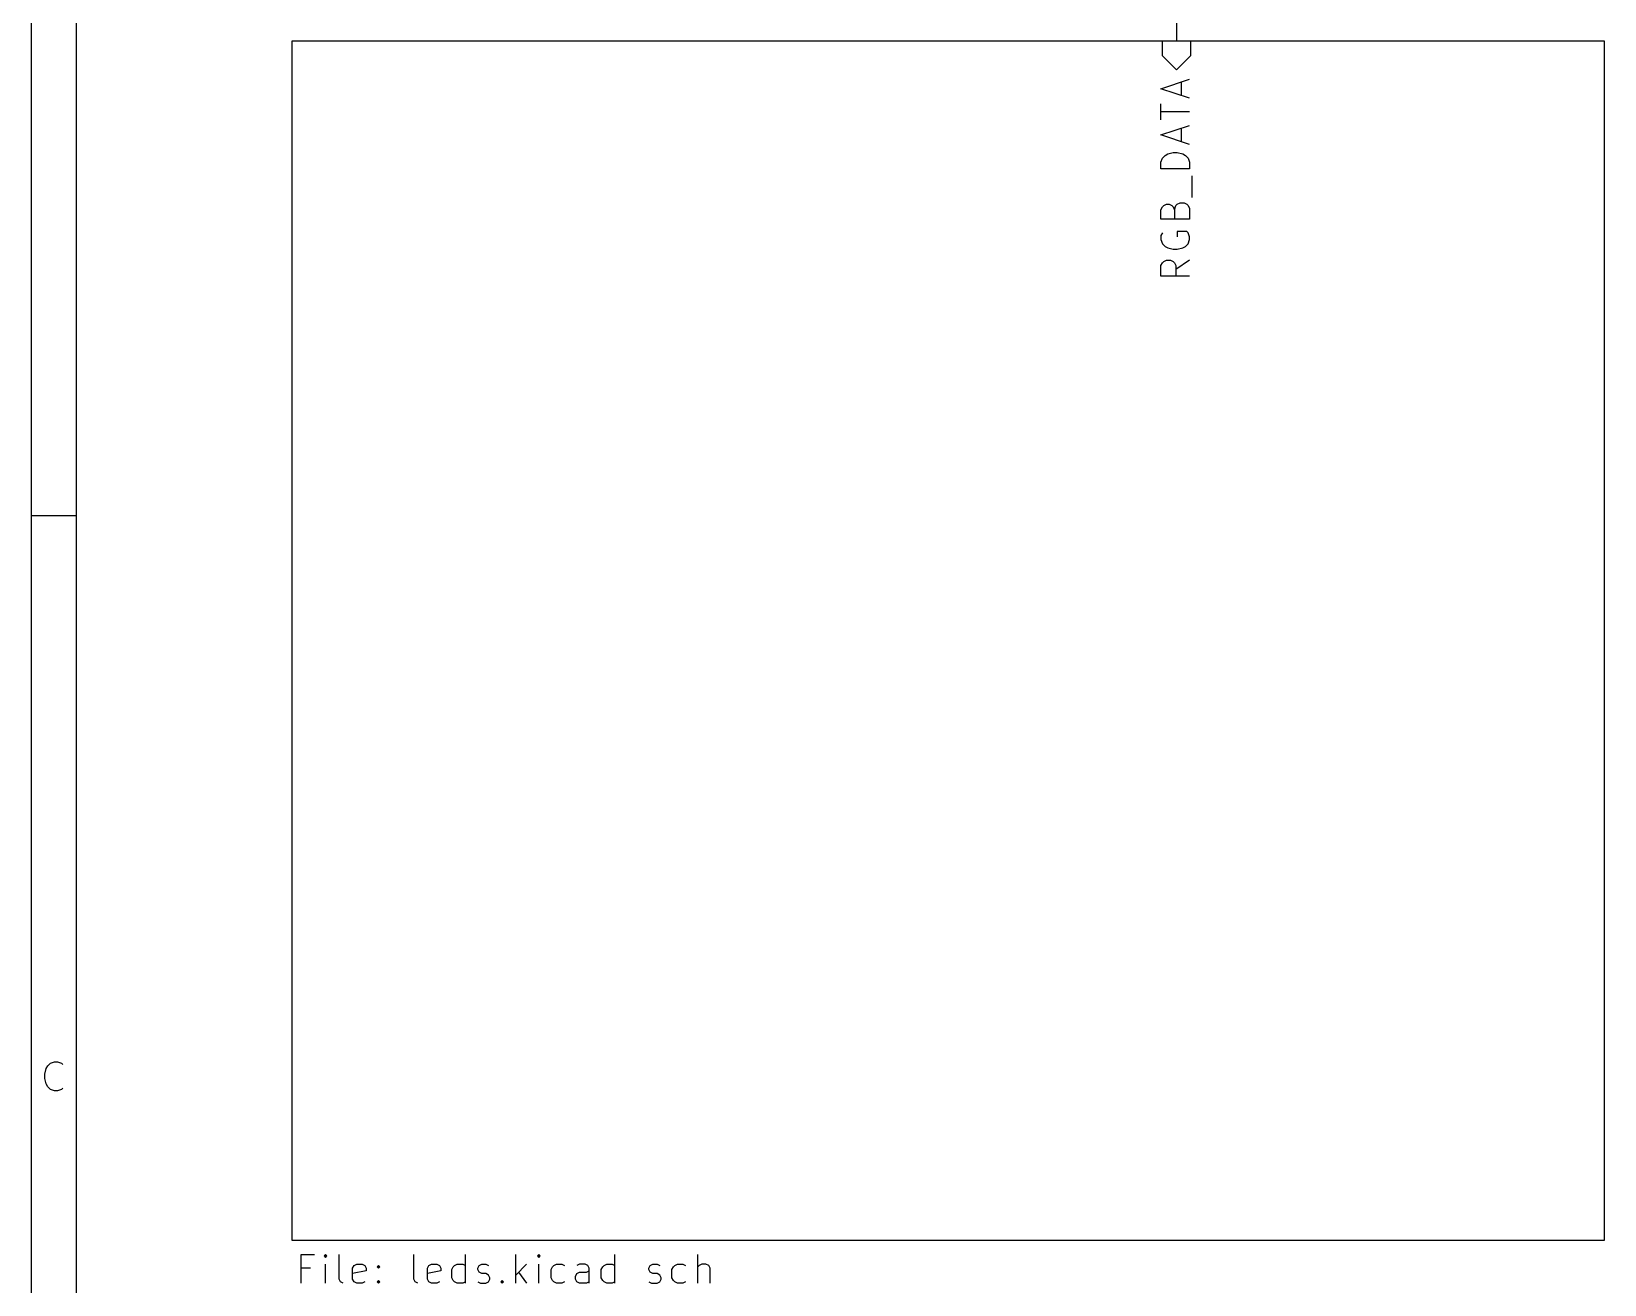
# Model space of a CAD drawing. Header units: millimetres. Extents: x 10 to 287, y -200 to -10.
# Drawn here: x 10 to 80, y -144.2 to -88.5 of the extents above; entities that cross this region are included whole.
import ezdxf

# ---------------------------------------------------------------- set-up
doc = ezdxf.new("R2010")
doc.units = ezdxf.units.MM
for name, color, linetype in [('GREENSIXTYFIVE', 129, 'CONTINUOUS'), ('LIGHTGREEN', 92, 'CONTINUOUS'), ('RED', 14, 'CONTINUOUS'), ('YELLOWTHREE', 44, 'CONTINUOUS')]:
    doc.layers.add(name, color=color, linetype=linetype)

msp = doc.modelspace()

# ---------------------------------------------------------------- linework, layer by layer
at = {"layer": 'GREENSIXTYFIVE', "linetype": 'CONTINUOUS'}
for p, q in [((61.595, -88.9), (60.325, -88.9)), ((60.325, -88.9), (60.325, -89.535)), ((61.595, -89.535), (61.595, -88.9)), ((60.325, -89.535), (60.96, -90.17)), ((60.96, -90.17), (61.595, -89.535)), ((60.2692, -91.0092), (61.5392, -90.5858)), ((61.5392, -91.4325), (60.2692, -91.0092)), ((61.1764, -91.3115), (61.1764, -90.7068)), ((60.2692, -92.4001), (60.2692, -91.6744)), ((61.5392, -92.0372), (60.2692, -92.0372)), ((60.2692, -93.0654), (61.5392, -92.642)), ((61.5392, -93.4887), (60.2692, -93.0654)), ((61.1764, -93.3677), (61.1764, -92.763)), ((60.2692, -94.2749), (60.3297, -94.0935)), ((60.2692, -94.5773), (60.2692, -94.2749)), ((60.3297, -94.0935), (60.4507, -93.9725)), ((60.4507, -93.9725), (60.5716, -93.912)), ((60.5716, -93.912), (60.8135, -93.8516)), ((60.8135, -93.8516), (60.9949, -93.8516)), ((60.9949, -93.8516), (61.2368, -93.912)), ((61.2368, -93.912), (61.3578, -93.9725)), ((61.3578, -93.9725), (61.4788, -94.0935)), ((61.4788, -94.0935), (61.5392, -94.2749)), ((61.5392, -94.2749), (61.5392, -94.5773)), ((61.5392, -94.5773), (60.2692, -94.5773)), ((61.6602, -95.8473), (61.6602, -94.8796)), ((60.2692, -96.3915), (60.3297, -96.2706)), ((60.2692, -96.8149), (60.2692, -96.3915)), ((60.3297, -96.2706), (60.3902, -96.2101)), ((60.3902, -96.2101), (60.5111, -96.1496)), ((60.5111, -96.1496), (60.6321, -96.1496)), ((60.6321, -96.1496), (60.753, -96.2101)), ((60.753, -96.2101), (60.8135, -96.2706)), ((60.8135, -96.2706), (60.874, -96.3915)), ((60.874, -96.3915), (60.9345, -96.2101)), ((60.874, -96.3915), (60.874, -96.8149)), ((60.9345, -96.2101), (60.9949, -96.1496)), ((60.9949, -96.1496), (61.1159, -96.0892)), ((61.1159, -96.0892), (61.2973, -96.0892)), ((61.2973, -96.0892), (61.4183, -96.1496)), ((61.4183, -96.1496), (61.4788, -96.2101)), ((61.4788, -96.2101), (61.5392, -96.3311)), ((61.5392, -96.3311), (61.5392, -96.8149)), ((61.5392, -96.8149), (60.2692, -96.8149)), ((60.3297, -97.4196), (60.2692, -97.5406)), ((60.2692, -97.5406), (60.2692, -97.722)), ((60.2692, -97.722), (60.3297, -97.9034)), ((60.3297, -97.9034), (60.4507, -98.0244)), ((61.4183, -97.3592), (60.9949, -97.3592)), ((60.9949, -97.3592), (60.9949, -97.6011)), ((61.3578, -98.0244), (61.4788, -97.9034)), ((61.4788, -97.4196), (61.4183, -97.3592)), ((61.5392, -97.6011), (61.4788, -97.4196)), ((61.4788, -97.9034), (61.5392, -97.722)), ((61.5392, -97.722), (61.5392, -97.6011)), ((60.3297, -98.7501), (60.3902, -98.6896)), ((60.3902, -98.6896), (60.5111, -98.6292)), ((60.4507, -98.0244), (60.5716, -98.0849)), ((60.5111, -98.6292), (60.6926, -98.6292)), ((60.5716, -98.0849), (60.8135, -98.1453)), ((60.6926, -98.6292), (60.8135, -98.6896)), ((60.8135, -98.1453), (60.9949, -98.1453)), ((60.8135, -98.6896), (60.874, -98.7501)), ((61.5392, -98.6292), (60.9345, -99.0525)), ((60.9949, -98.1453), (61.2368, -98.0849)), ((61.2368, -98.0849), (61.3578, -98.0244)), ((60.2692, -98.8711), (60.3297, -98.7501)), ((60.2692, -99.3549), (60.2692, -98.8711)), ((61.5392, -99.3549), (60.2692, -99.3549)), ((60.874, -98.7501), (60.9345, -98.8711)), ((60.9345, -98.8711), (60.9345, -99.3549))]:
    msp.add_line(p, q, dxfattribs=at)
at = {"layer": 'LIGHTGREEN', "linetype": 'CONTINUOUS'}
msp.add_line((60.96, -78.74), (60.96, -88.9), dxfattribs=at)
at = {"layer": 'RED', "linetype": 'CONTINUOUS'}
for p, q in [((10, -200.0072), (10, -10)), ((12, -198.0072), (12, -12)), ((21.59, -88.9), (21.59, -142.24)), ((80.01, -88.9), (21.59, -88.9)), ((21.59, -88.9), (21.59, -142.24)), ((80.01, -88.9), (21.59, -88.9)), ((80.01, -142.24), (80.01, -88.9)), ((80.01, -142.24), (80.01, -88.9)), ((10, -110), (12, -110)), ((10.7214, -134.4794), (10.8452, -134.3556)), ((10.8452, -134.3556), (11.0309, -134.2937)), ((11.0309, -134.2937), (11.1547, -134.2937)), ((11.1547, -134.2937), (11.3404, -134.3556)), ((11.3404, -134.3556), (11.4023, -134.4175)), ((10.5976, -134.8508), (10.6595, -134.6032)), ((10.5976, -135.0365), (10.5976, -134.8508)), ((10.6595, -135.2841), (10.5976, -135.0365)), ((10.6595, -134.6032), (10.7214, -134.4794)), ((10.7214, -135.4079), (10.6595, -135.2841)), ((10.8452, -135.5318), (10.7214, -135.4079)), ((11.0309, -135.5937), (10.8452, -135.5318)), ((11.1547, -135.5937), (11.0309, -135.5937)), ((11.3404, -135.5318), (11.1547, -135.5937)), ((11.4023, -135.4698), (11.3404, -135.5318)), ((21.59, -142.24), (80.01, -142.24)), ((21.59, -142.24), (80.01, -142.24))]:
    msp.add_line(p, q, dxfattribs=at)
at = {"layer": 'YELLOWTHREE', "linetype": 'CONTINUOUS'}
for p, q in [((21.9967, -144.1467), (21.9967, -142.8767)), ((21.9967, -142.8767), (22.6015, -142.8767)), ((22.4201, -143.4815), (21.9967, -143.4815)), ((23.0853, -142.8767), (23.0249, -142.9372)), ((23.0249, -142.9372), (23.0853, -142.9977)), ((23.1458, -142.9372), (23.0853, -142.8767)), ((23.0853, -142.8767), (23.0853, -142.9977)), ((23.0853, -142.9977), (23.1458, -142.9372)), ((23.0853, -144.1467), (23.0853, -143.3001)), ((23.6901, -143.9653), (23.6901, -142.8767)), ((24.2949, -143.4815), (24.3553, -143.3605)), ((24.2949, -143.9653), (24.2949, -143.4815)), ((24.3553, -143.3605), (24.4763, -143.3001)), ((24.4763, -143.3001), (24.7182, -143.3001)), ((24.7182, -143.3001), (24.8391, -143.3605)), ((24.8391, -143.3605), (24.8996, -143.4815)), ((24.8996, -143.4815), (24.8996, -143.6024)), ((25.3835, -143.421), (25.4439, -143.3605)), ((25.4439, -143.4815), (25.3835, -143.421)), ((25.4439, -143.3605), (25.5044, -143.421)), ((25.4439, -143.3605), (25.4439, -143.4815)), ((25.5044, -143.421), (25.4439, -143.4815)), ((27.0163, -143.9653), (27.0163, -142.8767)), ((27.6211, -143.4815), (27.6815, -143.3605)), ((27.6211, -143.9653), (27.6211, -143.4815)), ((27.6815, -143.3605), (27.8025, -143.3001)), ((27.8025, -143.3001), (28.0444, -143.3001)), ((28.0444, -143.3001), (28.1653, -143.3605)), ((28.1653, -143.3605), (28.2258, -143.4815)), ((28.2258, -143.4815), (28.2258, -143.6024)), ((28.7097, -143.542), (28.7701, -143.421)), ((28.7701, -143.421), (28.8306, -143.3605)), ((28.8306, -143.3605), (28.9516, -143.3001)), ((28.9516, -143.3001), (29.1935, -143.3001)), ((29.1935, -143.3001), (29.3144, -143.3605)), ((29.3144, -144.1467), (29.3144, -142.8767)), ((29.8587, -143.4815), (29.9191, -143.3605)), ((29.8587, -143.542), (29.8587, -143.4815)), ((29.9191, -143.3605), (30.0401, -143.3001)), ((30.0401, -143.3001), (30.2215, -143.3001)), ((30.2215, -143.3001), (30.3425, -143.3605)), ((31.552, -144.1467), (31.552, -142.8767)), ((32.0358, -143.3001), (31.552, -143.7839)), ((32.5801, -142.8767), (32.5197, -142.9372)), ((32.5197, -142.9372), (32.5801, -142.9977)), ((32.6406, -142.9372), (32.5801, -142.8767)), ((32.5801, -142.8767), (32.5801, -142.9977)), ((32.5801, -142.9977), (32.6406, -142.9372)), ((32.5801, -144.1467), (32.5801, -143.3001)), ((33.1245, -143.542), (33.1849, -143.421)), ((33.1849, -143.421), (33.2454, -143.3605)), ((33.2454, -143.3605), (33.3664, -143.3001)), ((33.3664, -143.3001), (33.6083, -143.3001)), ((33.6083, -143.3001), (33.7292, -143.3605)), ((34.3945, -143.3001), (34.2735, -143.3605)), ((34.6364, -143.3001), (34.3945, -143.3001)), ((34.7573, -143.3605), (34.6364, -143.3001)), ((34.8178, -143.4815), (34.7573, -143.3605)), ((34.8178, -144.1467), (34.8178, -143.4815)), ((35.3621, -143.542), (35.4225, -143.421)), ((35.4225, -143.421), (35.483, -143.3605)), ((35.483, -143.3605), (35.604, -143.3001)), ((35.604, -143.3001), (35.8459, -143.3001)), ((35.8459, -143.3001), (35.9668, -143.3605)), ((35.9668, -144.1467), (35.9668, -142.8767)), ((37.4787, -143.4815), (37.5391, -143.3605)), ((37.4787, -143.542), (37.4787, -143.4815)), ((37.5391, -143.3605), (37.6601, -143.3001)), ((37.6601, -143.3001), (37.8415, -143.3001)), ((37.8415, -143.3001), (37.9625, -143.3605)), ((38.5068, -143.542), (38.5672, -143.421)), ((38.5672, -143.421), (38.6277, -143.3605)), ((38.6277, -143.3605), (38.7487, -143.3001)), ((38.7487, -143.3001), (38.9906, -143.3001)), ((38.9906, -143.3001), (39.1115, -143.3605)), ((39.6558, -144.1467), (39.6558, -142.8767)), ((39.7163, -143.3605), (39.6558, -143.421)), ((39.8373, -143.3001), (39.7163, -143.3605)), ((40.0187, -143.3001), (39.8373, -143.3001)), ((40.1396, -143.3605), (40.0187, -143.3001)), ((40.2001, -143.4815), (40.1396, -143.3605)), ((40.2001, -144.1467), (40.2001, -143.4815)), ((23.7506, -144.0863), (23.6901, -143.9653)), ((23.8716, -144.1467), (23.7506, -144.0863)), ((24.8996, -143.6024), (24.2949, -143.7234)), ((24.3553, -144.0863), (24.2949, -143.9653)), ((24.4763, -144.1467), (24.3553, -144.0863)), ((24.7182, -144.1467), (24.4763, -144.1467)), ((24.8391, -144.0863), (24.7182, -144.1467)), ((25.3835, -144.0863), (25.4439, -144.0258)), ((25.4439, -144.1467), (25.3835, -144.0863)), ((25.4439, -144.0258), (25.5044, -144.0863)), ((25.4439, -144.0258), (25.4439, -144.1467)), ((25.5044, -144.0863), (25.4439, -144.1467)), ((27.0768, -144.0863), (27.0163, -143.9653)), ((27.1978, -144.1467), (27.0768, -144.0863)), ((28.2258, -143.6024), (27.6211, -143.7234)), ((27.6815, -144.0863), (27.6211, -143.9653)), ((27.8025, -144.1467), (27.6815, -144.0863)), ((28.0444, -144.1467), (27.8025, -144.1467)), ((28.1653, -144.0863), (28.0444, -144.1467)), ((28.7097, -143.9048), (28.7097, -143.542)), ((28.7701, -144.0258), (28.7097, -143.9048)), ((28.8306, -144.0863), (28.7701, -144.0258)), ((28.9516, -144.1467), (28.8306, -144.0863)), ((29.1935, -144.1467), (28.9516, -144.1467)), ((29.3144, -144.0863), (29.1935, -144.1467)), ((29.9191, -143.6629), (29.8587, -143.542)), ((29.8587, -144.0863), (29.9796, -144.1467)), ((30.0401, -143.7234), (29.9191, -143.6629)), ((29.9796, -144.1467), (30.2215, -144.1467)), ((30.2215, -143.7234), (30.0401, -143.7234)), ((30.3425, -143.7839), (30.2215, -143.7234)), ((30.2215, -144.1467), (30.3425, -144.0863)), ((30.4029, -143.9048), (30.3425, -143.7839)), ((30.3425, -144.0863), (30.4029, -143.9653)), ((30.4029, -143.9653), (30.4029, -143.9048)), ((30.8868, -144.0863), (30.9472, -144.0258)), ((30.9472, -144.1467), (30.8868, -144.0863)), ((30.9472, -144.0258), (31.0077, -144.0863)), ((30.9472, -144.0258), (30.9472, -144.1467)), ((31.0077, -144.0863), (30.9472, -144.1467)), ((31.673, -143.6629), (32.0358, -144.1467)), ((33.1245, -143.9048), (33.1245, -143.542)), ((33.1849, -144.0258), (33.1245, -143.9048)), ((33.2454, -144.0863), (33.1849, -144.0258)), ((33.3664, -144.1467), (33.2454, -144.0863)), ((33.6083, -144.1467), (33.3664, -144.1467)), ((33.7292, -144.0863), (33.6083, -144.1467)), ((34.2131, -143.8443), (34.2735, -143.7234)), ((34.2131, -143.9653), (34.2131, -143.8443)), ((34.2735, -144.0863), (34.2131, -143.9653)), ((34.2735, -143.7234), (34.3945, -143.6629)), ((34.3945, -144.1467), (34.2735, -144.0863)), ((34.3945, -143.6629), (34.6969, -143.6629)), ((34.6969, -144.1467), (34.3945, -144.1467)), ((34.6969, -143.6629), (34.8178, -143.6024)), ((34.8178, -144.0863), (34.6969, -144.1467)), ((35.3621, -143.9048), (35.3621, -143.542)), ((35.4225, -144.0258), (35.3621, -143.9048)), ((35.483, -144.0863), (35.4225, -144.0258)), ((35.604, -144.1467), (35.483, -144.0863)), ((35.8459, -144.1467), (35.604, -144.1467)), ((35.9668, -144.0863), (35.8459, -144.1467)), ((37.5391, -143.6629), (37.4787, -143.542)), ((37.4787, -144.0863), (37.5996, -144.1467)), ((37.6601, -143.7234), (37.5391, -143.6629)), ((37.5996, -144.1467), (37.8415, -144.1467)), ((37.8415, -143.7234), (37.6601, -143.7234)), ((37.9625, -143.7839), (37.8415, -143.7234)), ((37.8415, -144.1467), (37.9625, -144.0863)), ((38.0229, -143.9048), (37.9625, -143.7839)), ((37.9625, -144.0863), (38.0229, -143.9653)), ((38.0229, -143.9653), (38.0229, -143.9048)), ((38.5068, -143.9048), (38.5068, -143.542)), ((38.5672, -144.0258), (38.5068, -143.9048)), ((38.6277, -144.0863), (38.5672, -144.0258)), ((38.7487, -144.1467), (38.6277, -144.0863)), ((38.9906, -144.1467), (38.7487, -144.1467)), ((39.1115, -144.0863), (38.9906, -144.1467))]:
    msp.add_line(p, q, dxfattribs=at)

doc.saveas('drawing.dxf')
